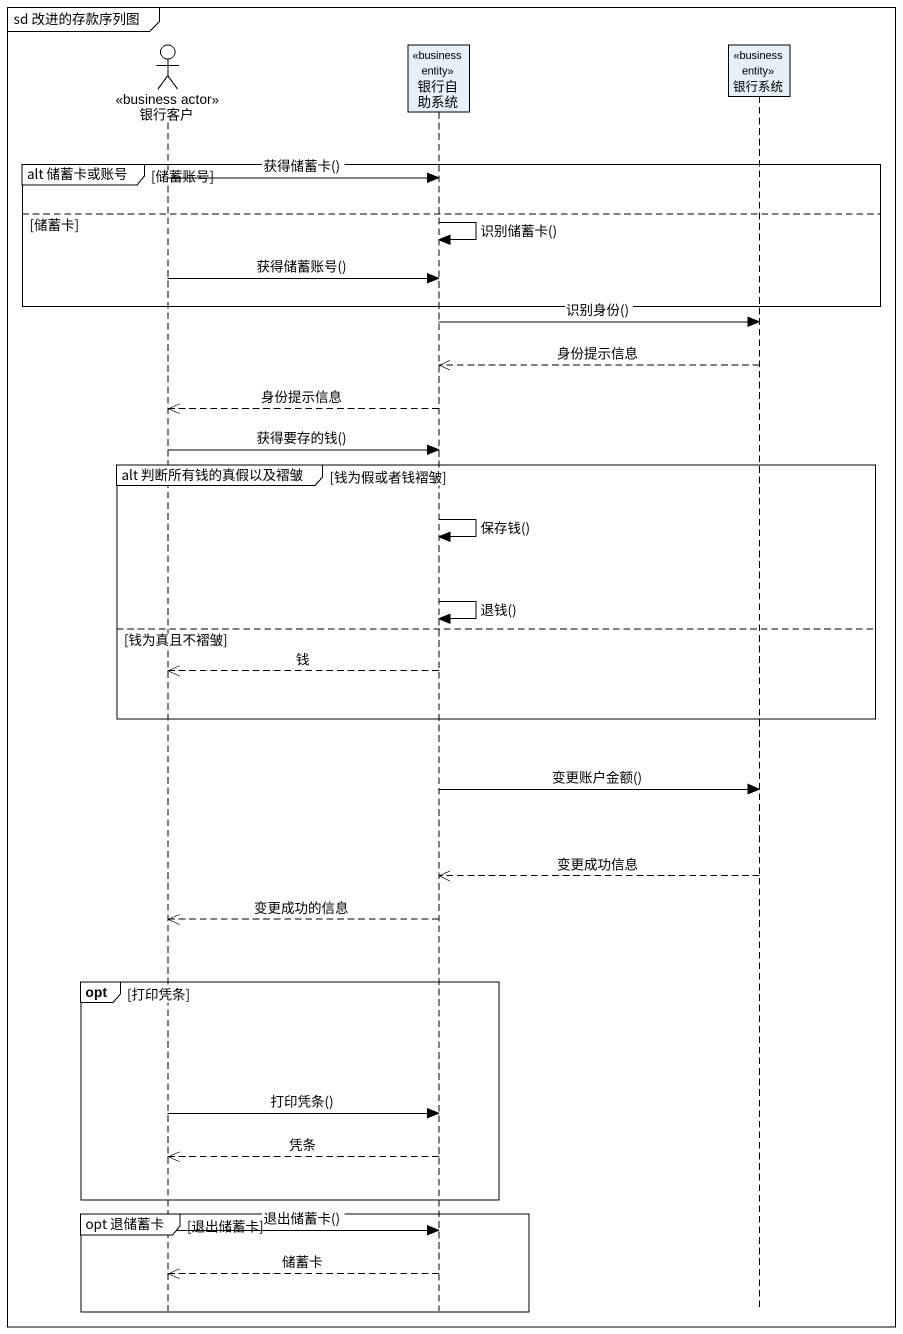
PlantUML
@startuml
mainframe sd 改进的存款序列图
hide footbox
actor 银行客户 <<business actor>>
participant 银行自助系统 <<business entity>>
participant 银行系统 <<business entity>>

group alt 储蓄卡或账号 [储蓄账号]
  银行客户 -> 银行自助系统 : 获得储蓄卡()
else 储蓄卡
  银行自助系统 -> 银行自助系统 : 识别储蓄卡()
  银行客户 -> 银行自助系统 : 获得储蓄账号()
end
银行自助系统 -> 银行系统 : 识别身份()
银行系统 -->> 银行自助系统 : 身份提示信息
银行自助系统 -->> 银行客户 : 身份提示信息
银行客户 -> 银行自助系统 : 获得要存的钱()
group alt 判断所有钱的真假以及褶皱 [钱为假或者钱褶皱]
  银行自助系统 -> 银行自助系统 : 保存钱()
  银行自助系统 -> 银行自助系统 : 退钱()
else 钱为真且不褶皱
  银行自助系统 -->> 银行客户 : 钱
end
银行自助系统 -> 银行系统 : 变更账户金额()
银行系统 -->> 银行自助系统 : 变更成功信息
银行自助系统 -->> 银行客户 : 变更成功的信息
opt 打印凭条
  银行客户 -> 银行自助系统 : 打印凭条()
  银行自助系统 -->> 银行客户 : 凭条
end
group opt 退储蓄卡 [退出储蓄卡]
  银行客户 -> 银行自助系统 : 退出储蓄卡()
  银行自助系统 -->> 银行客户 : 储蓄卡
end
@enduml
